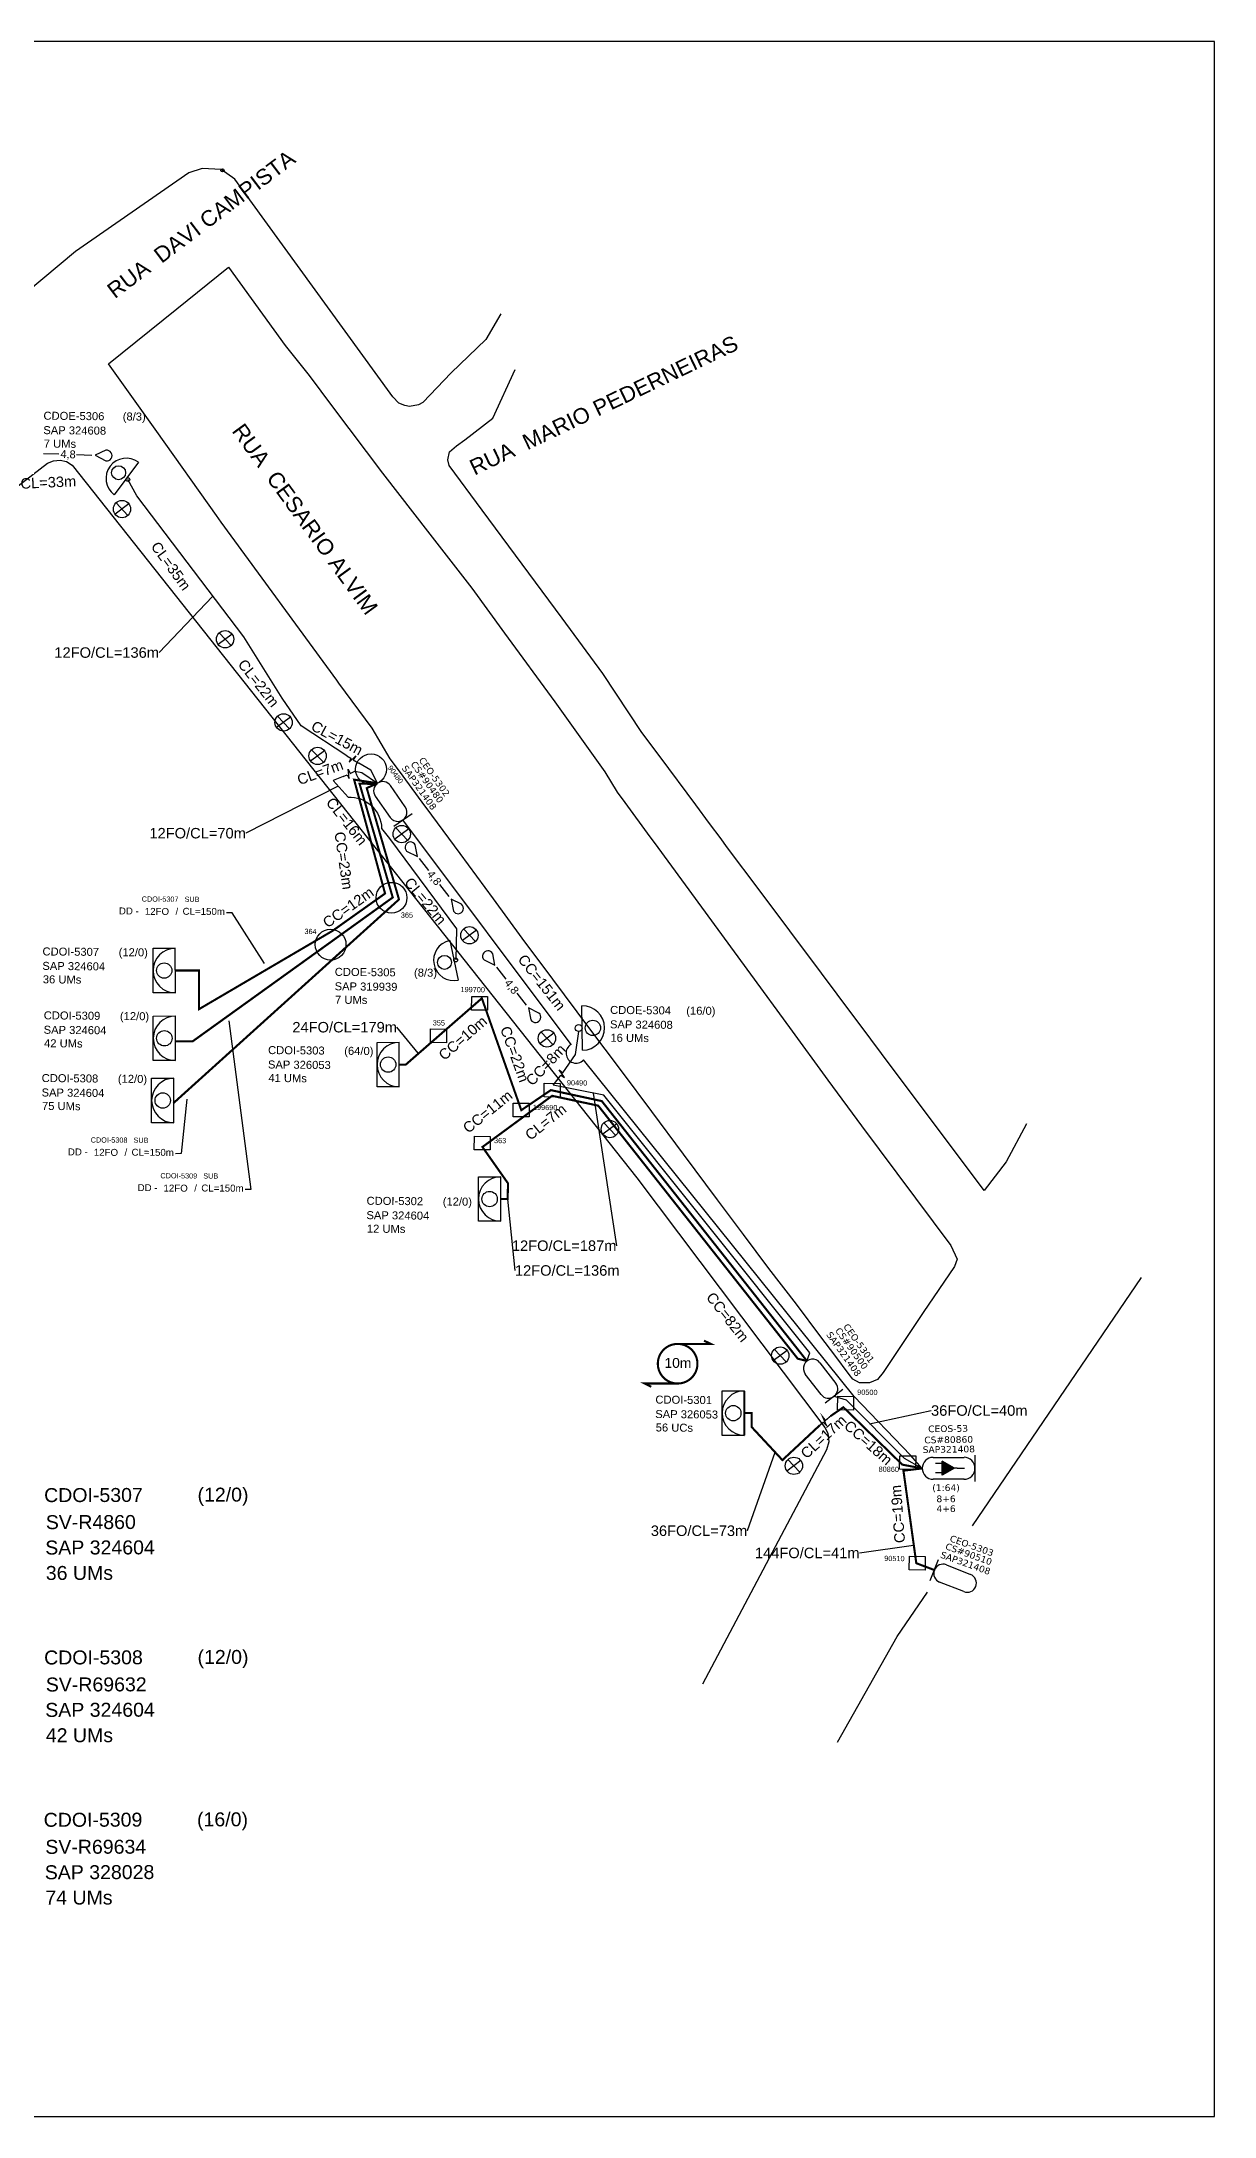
# Model space of a CAD drawing. Header units: millimetres. Extents: x 685560 to 956314, y 7459598 to 7518998.
# Drawn here: x 736093 to 769660, y 7459598 to 7518998 of the extents above; entities that cross this region are included whole.
import ezdxf
from ezdxf.enums import TextEntityAlignment as Align

# ---------------------------------------------------------------- set-up
doc = ezdxf.new("R2010")
doc.units = ezdxf.units.MM
doc.header["$LTSCALE"] = 3
doc.linetypes.add('DIVIDE', pattern=[1.25, 0.5, -0.25, 0, -0.25, 0, -0.25])
doc.layers.add("20.0-LEGENDA DOS CDO'S", color=1, linetype='Continuous', lineweight=0)
doc.layers.add('20.2-CDO_POSTE', color=1, linetype='Continuous', lineweight=5)
for name, color, linetype in [('20.4-CEOS', 1, 'Continuous'), ('CAP a Instalar', 1, 'Continuous'), ('CD a instalar', 1, 'Continuous'), ('CDO_POSTE', 1, 'Continuous'), ('CDOI', 1, 'Continuous'), ('CEO', 1, 'Continuous'), ('EXTRA', 50, 'Continuous'), ('label_cabos', 7, 'Continuous'), ('LAYOUT', 7, 'Continuous'), ('Legenda', 1, 'Continuous'), ('LEGENDAS_INFRAESTRUTURAS', 7, 'Continuous'), ('MUB_DIVISA', 7, 'Continuous'), ('MUB_QUADRAS', 253, 'Continuous'), ('NOS_DE_INFRAESTRUTURA', 7, 'Continuous'), ('SEGMENTO_texto', 253, 'Continuous'), ('SUBIDA_LATERAL', 5, 'Continuous')]:
    doc.layers.add(name, color=color, linetype=linetype)
doc.styles.add('ARIAL', font='')
doc.styles.add('siredit', font='')
doc.styles.get("Standard").update_dxf_attribs({"font": ''})
doc.styles.get('ARIAL').set_extended_font_data('Arial')
doc.styles.get('siredit').set_extended_font_data('Verdana')
doc.styles.get('Standard').set_extended_font_data('Arial')
doc.linetypes.add('FENCELINE1', pattern='A,0.25,-0.1,[133,ltypeshp.shx,S=0.1,R=0,X=-0.1,Y=0],-0.1,1', length=1.45)
doc.dimstyles.new('CC', dxfattribs={"dimtxt": 1, "dimasz": 2, "dimexe": 0.18, "dimexo": 0.0625, "dimgap": 0.09, "dimtad": 0, "dimdec": 0, "dimrnd": 1, "dimzin": 0, "dimdsep": 46, "dimtxsty": 'siredit', "dimblk": 'NONE', "dimcen": 0, "dimse1": 1, "dimse2": 1, "dimsd1": 1, "dimsd2": 1, "dimclrt": 7, "dimadec": 0, "dimazin": 0, "dimtfac": 1, "dimtdec": 0, "dimtofl": 0, "dimtmove": 0, "dimatfit": 3, "dimfxl": 1, "dimtolj": 1, "dimtzin": 0, "dimarcsym": 0})
doc.dimstyles.new('ISO-25', dxfattribs={"dimtxt": 2.5, "dimasz": 2.5, "dimexe": 1.25, "dimexo": 0.625, "dimtad": 1, "dimtxsty": 'Standard', "dimcen": 2.5, "dimadec": 0, "dimazin": 0, "dimtfac": 1, "dimtmove": 0, "dimatfit": 3, "dimfxl": 1, "dimarcsym": 0})

# ---------------------------------------------------------------- blocks, each defined once
blk = doc.blocks.new('DV')
at = {"linetype": 'Continuous'}
blk.add_circle((0, 0), 0.00000275, dxfattribs=at)
blk = doc.blocks.new('MHMZ')
at = {"color": 5}
blk.add_lwpolyline([(-0.000013, -0.0000119), (-0.000013, 0.0000115), (0.0000143, 0.0000115), (0.0000143, -0.0000119)], close=True, dxfattribs=at)
blk = doc.blocks.new('CDOE-TEXTO PADRÃO')
at = {"layer": "20.0-LEGENDA DOS CDO'S", "color": 0, "style": 'ARIAL'}
for tag, p in [('CDO_N', (0.49, 7.39)), ('CORDOALHA', (0.5, 4.33)), ('SAP', (0.51, 1.67)), ('SPLITER_1', (0.59, -0.91)), ('SPLITER_2', (0.6, -3.55)), ('(XX-XX_F)S', (0.54, -8.29)), ('(XX-XX_L)S', (0.55, -10.83)), ('UMS', (0.55, -13.15))]:
    blk.add_attdef(tag, p, '', height=1.7, rotation=0.118, dxfattribs=at)
blk.add_attdef('FIBRAS_UTILIZADAS', text='', height=1.7, rotation=0.118, dxfattribs=at).set_placement((19.77, 7.43), align=Align.CENTER)
blk = doc.blocks.new('CDOE_CT_POSTE')
at = {"layer": "20.0-LEGENDA DOS CDO'S", "color": 0, "style": 'ARIAL'}
for tag, p in [('CDO_N', (0.12, 5.25)), ('CORDOALHA', (0.12, 4.02)), ('SAP', (0.12, 2.96)), ('1:XX', (0.14, 1.23)), ('UMS', (0.14, 0.22))]:
    blk.add_attdef(tag, p, '', height=0.68, rotation=0.118, dxfattribs=at)
blk.add_attdef('FIBRAS_UTILIZADAS', text='', height=0.68, rotation=0.118, dxfattribs=at).set_placement((7.83, 5.26), align=Align.CENTER)
blk = doc.blocks.new('LEGENDA DOS CABOS')
at = {"layer": 'EXTRA', "style": 'siredit'}
for tag, p in [('ID', (4.6, 0.97)), ('XX', (9.03, 0.97))]:
    blk.add_attdef(tag, text='', height=0.48, rotation=359.69, dxfattribs=at).set_placement(p, align=Align.MIDDLE_CENTER)
at = {"layer": 'Legenda', "color": 7, "style": 'siredit'}
for tag, p in [('TIPO_CABO', (1.31, 0)), ('CABO', (4.69, -0.05)), ('/', (6.81, -0.05)), ('METROS', (10.03, -0.05))]:
    blk.add_attdef(tag, text='', height=0.8, rotation=359.69, dxfattribs=at).set_placement(p, align=Align.MIDDLE_CENTER)
blk = doc.blocks.new('_None')

msp = doc.modelspace()

# ---------------------------------------------------------------- hatches: boundary and pattern name
at = {"linetype": 'Continuous'}
msp.add_hatch(color=5, dxfattribs=at).paths.add_polyline_path([(761870, 7478360), (761870, 7477960), (762223, 7478154)])

# ---------------------------------------------------------------- linework, layer by layer
at = {"color": 7}
for p, q in [((738867, 7506953), (738171, 7506025)), ((747774, 7493261), (748014, 7492126))]:
    msp.add_line(p, q, dxfattribs=at)
msp.add_lwpolyline([(685560, 7459598), (769660, 7459598), (769660, 7518998), (685560, 7518998)], close=True)
for points in [[(745061, 7498109), (745262, 7498068), (745709, 7497765), (745709, 7497765, -0.875982), (745709, 7497765), (745709, 7497765), (745709, 7497765), (745709, 7497765), (745709, 7497765), (745709, 7497765)], [(744722, 7497956), (744443, 7497839), (744864, 7497370, -0.420716), (745825, 7496472), (746054, 7496184), (747965, 7493600), (747946, 7492705), (747946, 7492705), (747946, 7492705)]]:
    msp.add_lwpolyline(points, format="xyb", dxfattribs=at)
at = {"linetype": 'Continuous'}
for points in [[(741544, 7494059), (741390, 7494058)], [(740083, 7487162), (739929, 7487160)], [(742078, 7486138), (741924, 7486137)]]:
    msp.add_lwpolyline(points, dxfattribs=at)
at = {"color": 5, "linetype": 'Continuous'}
for points in [[(761870, 7477960), (761870, 7478360)], [(762223, 7478154), (761870, 7478360)], [(762223, 7478154), (761870, 7477960)]]:
    msp.add_lwpolyline(points, dxfattribs=at)
at = {"color": 7}
for centre, radius in [((738299, 7506655), 200), ((738562, 7506457), 53.7), ((747624, 7492637), 200), ((747946, 7492705), 53.7)]:
    msp.add_circle(centre, radius, dxfattribs=at)
at = {"linetype": 'Continuous'}
for centre in [(745523, 7498165), (746109, 7494487), (744365, 7493145)]:
    msp.add_circle(centre, 441, dxfattribs=at)
at = {"color": 7}
for centre, start, end in [((738519, 7506489), 53.09901, 233.09901), ((747894, 7492694), 101.94241, 281.94241)]:
    msp.add_arc(centre, 580, start, end, dxfattribs=at)
at = {"layer": '20.4-CEOS', "color": 5}
for p, q in [((761611, 7478468), (762492, 7478468)), ((762806, 7478533), (762806, 7477775)), ((761870, 7478291), (761680, 7478291)), ((761870, 7478029), (761680, 7478029)), ((762295, 7478154), (762223, 7478154)), ((762295, 7478154), (762507, 7478154)), ((762492, 7477840), (761611, 7477840))]:
    msp.add_line(p, q, dxfattribs=at)
for centre, major_axis, start_param, end_param in [((761611, 7478154), (-1, -314), 3.145711, 6.287303), ((762492, 7478154), (-4, -314), 0.012071, 3.153663)]:
    msp.add_ellipse(centre, major_axis=major_axis, ratio=1, start_param=start_param, end_param=end_param, dxfattribs=at)
at = {"layer": 'CAP a Instalar', "color": 7, "linetype": 'FENCELINE1', "ltscale": 0.05}
msp.add_lwpolyline([(744831, 7498547), (743527, 7499405), (742982, 7500205), (741884, 7501952), (738821, 7505996), (738562, 7506457), (738562, 7506457), (738562, 7506457)], dxfattribs=at)
at = {"layer": 'CAP a Instalar', "color": 7}
for points in [[(751099, 7489603), (751375, 7490004), (751467, 7490656), (751467, 7490656), (751467, 7490656)], [(757999, 7481225), (758077, 7481464), (752187, 7488837), (750734, 7489121), (750879, 7489303)], [(761297, 7478151), (760786, 7478430), (759132, 7480109), (758775, 7480214), (758775, 7480214), (758775, 7480214)]]:
    msp.add_lwpolyline(points, dxfattribs=at)
at = {"layer": 'CD a instalar', "color": 5}
for p, q in [((751250, 7490287), (746437, 7496718)), ((759347, 7480211), (751602, 7489846)), ((760962, 7478530), (759347, 7480211)), ((761297, 7478151), (760962, 7478530)), ((761297, 7478151), (761297, 7478151)), ((761297, 7478151), (761297, 7478151))]:
    msp.add_line(p, q, dxfattribs=at)
at = {"layer": 'CD a instalar', "color": 7}
msp.add_line((758403, 7480263), (757950, 7480853), dxfattribs=at)
msp.add_lwpolyline([(745709, 7497765), (745516, 7498142), (745173, 7498336), (745173, 7498336), (745173, 7498336), (745173, 7498336), (745173, 7498336), (745173, 7498336), (745173, 7498336)], dxfattribs=at)
at = {"layer": 'CD a instalar', "const_width": 60}
for points in [[(745709, 7497765), (745400, 7497626), (746323, 7494439), (739865, 7488605), (739865, 7488605), (739865, 7488605), (739865, 7488605)], [(745709, 7497765), (745038, 7497867), (745924, 7494608), (744419, 7493538), (740597, 7491296), (740597, 7492403), (739922, 7492403), (739922, 7492403), (739922, 7492403)], [(745709, 7497765), (745194, 7497751), (746144, 7494495), (740420, 7490378), (739922, 7490373), (739922, 7490373), (739922, 7490373)]]:
    msp.add_lwpolyline(points, dxfattribs=at)
at = {"layer": 'CD a instalar', "color": 7, "const_width": 60}
msp.add_lwpolyline([(761297, 7478151), (760759, 7478086), (761127, 7475437), (761127, 7475437), (761644, 7475242), (761644, 7475242), (761644, 7475242)], dxfattribs=at)
at = {"layer": 'CD a instalar', "color": 5}
msp.add_arc((751391, 7490038), 286, 119.59271, 317.79709, dxfattribs=at)
at = {"layer": 'CD a instalar', "color": 7}
msp.add_arc((758160, 7481015), 265, 37.54283, 217.54283, dxfattribs=at)
at = {"layer": 'CDO_POSTE', "color": 7}
msp.add_lwpolyline([(751577, 7490120), (751560, 7491395)], dxfattribs=at)
for centre, radius in [((751871, 7490761), 220), ((751467, 7490756), 99.8)]:
    msp.add_circle(centre, radius, dxfattribs=at)
msp.add_arc((751568, 7490758), 638, 270.73661, 90.73661, dxfattribs=at)
at = {"layer": 'CDOI'}
for p, q in [((739285, 7493040), (739922, 7493041)), ((739285, 7491765), (739285, 7493040)), ((739923, 7491766), (739285, 7491765)), ((739289, 7491101), (739927, 7491102)), ((739290, 7489826), (739289, 7491101)), ((739927, 7489827), (739290, 7489826)), ((739243, 7489320), (739881, 7489321)), ((739244, 7488045), (739243, 7489320)), ((739881, 7488046), (739244, 7488045))]:
    msp.add_line(p, q, dxfattribs=at)
at = {"layer": 'CDOI', "color": 8}
for p, q in [((745694, 7490348), (746331, 7490349)), ((745694, 7489073), (745694, 7490348)), ((746332, 7489074), (745694, 7489073)), ((748599, 7485224), (748598, 7486499)), ((748598, 7486499), (749236, 7486499)), ((749236, 7485224), (748599, 7485224)), ((755572, 7479096), (755571, 7480371)), ((756209, 7479096), (755572, 7479096))]:
    msp.add_line(p, q, dxfattribs=at)
at = {"layer": 'CDOI', "color": 7}
msp.add_line((755571, 7480371), (756209, 7480371), dxfattribs=at)
at = {"layer": 'CDOI'}
for points in [[(739923, 7491766), (739922, 7493041)], [(739927, 7489827), (739927, 7491102)], [(739881, 7488046), (739881, 7489321)]]:
    msp.add_lwpolyline(points, dxfattribs=at)
at = {"layer": 'CDOI', "color": 8, "const_width": 60}
for points in [[(757999, 7481225), (757999, 7481225), (757999, 7481225), (752126, 7488666), (750668, 7488980), (749823, 7488406), (748694, 7491609), (746519, 7489712), (746519, 7489712), (746332, 7489711), (746332, 7489711), (746332, 7489711)], [(757999, 7481225), (757733, 7481292), (752024, 7488535), (750704, 7488817), (748711, 7487352), (749443, 7486311), (749432, 7485862), (749236, 7485862), (749236, 7485862), (749236, 7485862)], [(754297, 7481715), (755242, 7481715), (755053, 7481809)], [(754297, 7480581), (753352, 7480581), (753541, 7480486)], [(756209, 7479096), (756209, 7480371)], [(758365, 7479386), (757296, 7478389), (756417, 7479334), (756417, 7479734), (756209, 7479734), (756209, 7479734), (756209, 7479734)], [(761297, 7478151), (760727, 7478258), (759040, 7479902), (758671, 7479647), (758671, 7479647), (758671, 7479647)]]:
    msp.add_lwpolyline(points, dxfattribs=at)
at = {"layer": 'CDOI', "color": 8}
for points in [[(746332, 7489074), (746331, 7490349)], [(749236, 7485224), (749236, 7486499)]]:
    msp.add_lwpolyline(points, dxfattribs=at)
at = {"layer": 'CDOI', "color": 8, "const_width": 60}
msp.add_lwpolyline([(754297, 7481715, 1.000012), (754297, 7480581, 0.999978)], format="xyb", close=True, dxfattribs=at)
at = {"layer": 'CDOI'}
for centre in [(739604, 7492403), (739608, 7490464), (739562, 7488683)]:
    msp.add_circle(centre, 220, dxfattribs=at)
at = {"layer": 'CDOI', "color": 8}
for centre in [(746013, 7489711), (748917, 7485862), (755890, 7479733)]:
    msp.add_circle(centre, 220, dxfattribs=at)
at = {"layer": 'CDOI'}
for centre in [(739922, 7492403), (739927, 7490464), (739881, 7488683)]:
    msp.add_arc(centre, 637, 90.02759, 270.02759, dxfattribs=at)
at = {"layer": 'CDOI', "color": 8}
for centre in [(746332, 7489711), (749236, 7485862), (756209, 7479734)]:
    msp.add_arc(centre, 637, 90.02759, 270.02759, dxfattribs=at)
at = {"layer": 'CEO', "color": 5}
for p, q in [((746503, 7497087), (746079, 7497698)), ((745643, 7497396), (746067, 7496784))]:
    msp.add_line(p, q, dxfattribs=at)
at = {"layer": 'CEO', "color": 7}
for p, q in [((758371, 7481177), (758824, 7480586)), ((762484, 7474623), (761793, 7474898)), ((761989, 7475391), (762680, 7475116))]:
    msp.add_line(p, q, dxfattribs=at)
at = {"layer": 'CEO', "color": 5}
msp.add_lwpolyline([(746174, 7496535), (746699, 7496900)], dxfattribs=at)
at = {"layer": 'CEO', "color": 7}
for points in [[(759029, 7480409), (758522, 7480019)], [(761526, 7474945), (761762, 7475540)]]:
    msp.add_lwpolyline(points, dxfattribs=at)
at = {"layer": 'CEO', "color": 5}
for centre, start, end in [((745861, 7497547), 34.78287, 214.78287), ((746285, 7496936), 214.78287, 34.78287)]:
    msp.add_arc(centre, 265, start, end, dxfattribs=at)
at = {"layer": 'CEO', "color": 7}
for centre, start, end in [((758614, 7480425), 217.54283, 37.54283), ((761891, 7475144), 68.3324, 248.3324), ((762582, 7474869), 248.3324, 68.3324)]:
    msp.add_arc(centre, 265, start, end, dxfattribs=at)
at = {"layer": 'LAYOUT'}
for points in [[(736148, 7507208), (736585, 7507193)], [(737095, 7507177), (737532, 7507161)], [(746898, 7495613), (747167, 7495268)], [(747482, 7494867), (747751, 7494522)], [(749114, 7492499), (749383, 7492154)], [(749698, 7491753), (749967, 7491408)]]:
    msp.add_lwpolyline(points, dxfattribs=at)
for points in [[(737630, 7507160), (737935, 7506992, 1.175638), (737935, 7507296), (737630, 7507160)], [(746854, 7495669), (746790, 7495997, 1.175638), (746541, 7495821), (746854, 7495669)], [(747813, 7494446), (747879, 7494105, 1.175638), (748113, 7494300), (747813, 7494446)], [(749070, 7492556), (749006, 7492884, 1.175638), (748758, 7492707), (749070, 7492556)], [(750029, 7491332), (750096, 7490991, 1.175638), (750329, 7491186), (750029, 7491332)]]:
    msp.add_lwpolyline(points, format="xyb", dxfattribs=at)
at = {"layer": 'MUB_QUADRAS', "linetype": 'Continuous'}
for points in [[(749234, 7511199), (748809, 7510464), (747816, 7509510), (747001, 7508668), (746883, 7508593), (746626, 7508550), (746486, 7508582), (746315, 7508647), (746143, 7508829), (741627, 7515054), (741236, 7515335), (740691, 7515362), (740304, 7515238), (737064, 7512986), (733314, 7509860)], [(744545, 7500713), (741234, 7505243), (741103, 7505426), (739394, 7507836), (738010, 7509774), (739965, 7511349), (741447, 7512543), (743066, 7510298), (743755, 7509439), (744423, 7508541), (745847, 7506639), (747210, 7504896), (748406, 7503353), (749344, 7502063), (750787, 7500099), (752209, 7498093), (752569, 7497506), (752782, 7497215), (753500, 7496232), (753623, 7496066), (754510, 7494854), (756379, 7492298), (757495, 7490774), (758598, 7489266), (759557, 7487955), (762113, 7484533), (762293, 7484138), (762218, 7483932), (761324, 7482614), (760181, 7480892), (760013, 7480700), (759785, 7480599), (759502, 7480605), (759314, 7480701), (759208, 7480841), (758795, 7481393), (758398, 7481915), (757696, 7482852), (756907, 7483872), (756178, 7484849), (755438, 7485840), (754463, 7487147), (753556, 7488365), (752686, 7489530), (751757, 7490775), (750729, 7492155), (749851, 7493333), (749023, 7494459), (748072, 7495752), (747262, 7496853), (746987, 7497227), (746339, 7498109), (746069, 7498467), (745552, 7499337), (744603, 7500629), (744545, 7500713)], [(759551, 7490808), (759310, 7491130), (758413, 7492328), (757507, 7493539), (756656, 7494676), (755698, 7495956), (755542, 7496169), (755210, 7496616), (754816, 7497150), (753799, 7498525), (753277, 7499214), (752158, 7500906), (750990, 7502487), (749847, 7504035), (748704, 7505583), (747760, 7506858), (747718, 7507024), (747768, 7507249), (747966, 7507425), (748209, 7507600), (749004, 7508218), (749647, 7509609)], [(731427, 7503198), (736266, 7506927), (736440, 7506999), (736627, 7507014), (736809, 7506971), (736969, 7506872), (753126, 7486470), (758505, 7479323), (758593, 7479158), (758623, 7478909), (758556, 7478681), (755005, 7471973)], [(764276, 7488014), (763702, 7486931), (763070, 7486102), (761477, 7488234), (760409, 7489660), (759551, 7490808)], [(762738, 7476508), (767571, 7483613)], [(758869, 7470316), (760582, 7473335), (761446, 7474608)]]:
    msp.add_lwpolyline(points, dxfattribs=at)
at = {"layer": 'NOS_DE_INFRAESTRUTURA', "color": 1}
for points in [[(738226, 7505794), (738567, 7505433)], [(738595, 7505762), (738197, 7505465)], [(741546, 7502036), (741149, 7501739)], [(741177, 7502068), (741518, 7501707)], [(743219, 7499654), (742822, 7499357)], [(742850, 7499686), (743191, 7499325)], [(744192, 7498694), (743795, 7498397)], [(743823, 7498726), (744164, 7498365)], [(746600, 7496459), (746202, 7496162)], [(746231, 7496491), (746572, 7496130)], [(748539, 7493561), (748141, 7493264)], [(748170, 7493593), (748510, 7493231)], [(750757, 7490611), (750359, 7490314)], [(750388, 7490643), (750728, 7490282)], [(752556, 7488013), (752159, 7487716)], [(752187, 7488045), (752528, 7487684)], [(757433, 7481529), (757035, 7481232)], [(757064, 7481561), (757404, 7481200)], [(757821, 7478374), (757424, 7478076)], [(757452, 7478406), (757793, 7478044)]]:
    msp.add_lwpolyline(points, dxfattribs=at)
for centre in [(738396, 7505614), (741347, 7501887), (743021, 7499506), (743994, 7498546), (746401, 7496310), (748340, 7493412), (750558, 7490462), (752357, 7487864), (757234, 7481380), (757623, 7478225)]:
    msp.add_circle(centre, 248, dxfattribs=at)
at = {"layer": 'SUBIDA_LATERAL', "linetype": 'DIVIDE', "ltscale": 50000}
for points in [[(744722, 7497956), (744842, 7498008), (744901, 7497904), (744873, 7498164), (744922, 7498039), (745061, 7498109)], [(744831, 7498547), (744943, 7498480), (744893, 7498371), (745088, 7498545), (745015, 7498433), (745173, 7498336)], [(750879, 7489303), (750958, 7489407), (751060, 7489346), (750908, 7489558), (751012, 7489474), (751099, 7489603)]]:
    msp.add_lwpolyline(points, dxfattribs=at)
at = {"layer": 'SUBIDA_LATERAL', "linetype": 'DIVIDE', "ltscale": 50000, "const_width": 37.5}
msp.add_lwpolyline([(758365, 7479386), (758463, 7479472), (758551, 7479391), (758446, 7479630), (758530, 7479526), (758671, 7479647)], dxfattribs=at)

# ---------------------------------------------------------------- block references
at = {"layer": "20.0-LEGENDA DOS CDO'S", "color": 7}
ref = msp.add_blockref('CDOE_CT_POSTE', (736088, 7506404), dxfattribs=dict(at, xscale=336.9599999974602, yscale=336.9600000120699, zscale=336.96, rotation=359.3512023950458))
ref.add_attrib('CDO_N', 'CDOE-5306', (736148, 7508172), dxfattribs={"color": 0, "height": 229.1, "rotation": 359.46919, "style": 'ARIAL', "width": 1})
ref.add_attrib('SAP', 'SAP 324608', (736144, 7507759), dxfattribs={"color": 0, "height": 229.1, "rotation": 359.46919, "style": 'ARIAL', "width": 1})
ref.add_attrib('UMS', '7 UMs', (736157, 7507374), dxfattribs={"color": 0, "height": 229.1, "rotation": 359.46919, "style": 'ARIAL', "width": 1})
ref.add_attrib('FIBRAS_UTILIZADAS', '(8/3)', dxfattribs={"color": 0, "height": 229.1, "rotation": 359.46919, "style": 'ARIAL', "width": 1}).set_placement((738745, 7508148), align=Align.CENTER)
at = {"layer": "20.0-LEGENDA DOS CDO'S", "color": 1}
ref = msp.add_blockref('CDOE_CT_POSTE', (736060, 7491068), dxfattribs=dict(at, xscale=336.9599999974602, yscale=336.9600000120699, zscale=336.96, rotation=359.3512023950458))
ref.add_attrib('CDO_N', 'CDOI-5307', (736120, 7492836), dxfattribs={"color": 0, "height": 229.1, "rotation": 359.46919, "style": 'ARIAL', "width": 1})
ref.add_attrib('SAP', 'SAP 324604', (736116, 7492423), dxfattribs={"color": 0, "height": 229.1, "rotation": 359.46919, "style": 'ARIAL', "width": 1})
ref.add_attrib('UMS', '36 UMs', (736129, 7492038), dxfattribs={"color": 0, "height": 229.1, "rotation": 359.46919, "style": 'ARIAL', "width": 1})
ref.add_attrib('FIBRAS_UTILIZADAS', '(12/0)', dxfattribs={"color": 0, "height": 229.1, "rotation": 359.46919, "style": 'ARIAL', "width": 1}).set_placement((738718, 7492812), align=Align.CENTER)
at = {"layer": "20.0-LEGENDA DOS CDO'S", "color": 7}
ref = msp.add_blockref('CDOE_CT_POSTE', (744423, 7490484), dxfattribs=dict(at, xscale=336.9599999974602, yscale=336.9600000120699, zscale=336.96, rotation=359.3512023950458))
ref.add_attrib('CDO_N', 'CDOE-5305', (744484, 7492252), dxfattribs={"color": 0, "height": 229.1, "rotation": 359.46919, "style": 'ARIAL', "width": 1})
ref.add_attrib('SAP', 'SAP 319939', (744480, 7491839), dxfattribs={"color": 0, "height": 229.1, "rotation": 359.46919, "style": 'ARIAL', "width": 1})
ref.add_attrib('UMS', '7 UMs', (744492, 7491454), dxfattribs={"color": 0, "height": 229.1, "rotation": 359.46919, "style": 'ARIAL', "width": 1})
ref.add_attrib('FIBRAS_UTILIZADAS', '(8/3)', dxfattribs={"color": 0, "height": 229.1, "rotation": 359.46919, "style": 'ARIAL', "width": 1}).set_placement((747081, 7492228), align=Align.CENTER)
at = {"layer": "20.0-LEGENDA DOS CDO'S", "color": 1}
ref = msp.add_blockref('CDOE_CT_POSTE', (736096, 7489239), dxfattribs=dict(at, xscale=336.9599999974602, yscale=336.9600000120699, zscale=336.96, rotation=359.3512023950458))
ref.add_attrib('CDO_N', 'CDOI-5309', (736156, 7491007), dxfattribs={"color": 0, "height": 229.1, "rotation": 359.46919, "style": 'ARIAL', "width": 1})
ref.add_attrib('SAP', 'SAP 324604', (736153, 7490594), dxfattribs={"color": 0, "height": 229.1, "rotation": 359.46919, "style": 'ARIAL', "width": 1})
ref.add_attrib('UMS', '42 UMs', (736165, 7490209), dxfattribs={"color": 0, "height": 229.1, "rotation": 359.46919, "style": 'ARIAL', "width": 1})
ref.add_attrib('FIBRAS_UTILIZADAS', '(12/0)', dxfattribs={"color": 0, "height": 229.1, "rotation": 359.46919, "style": 'ARIAL', "width": 1}).set_placement((738754, 7490983), align=Align.CENTER)
at = {"layer": "20.0-LEGENDA DOS CDO'S", "color": 7}
ref = msp.add_blockref('CDOE_CT_POSTE', (752303, 7489395), dxfattribs=dict(at, xscale=336.9599999974602, yscale=336.9600000120699, zscale=336.96, rotation=359.3512023950458))
ref.add_attrib('CDO_N', 'CDOE-5304', (752364, 7491162), dxfattribs={"color": 0, "height": 229.1, "rotation": 359.46919, "style": 'ARIAL', "width": 1})
ref.add_attrib('SAP', 'SAP 324608', (752360, 7490750), dxfattribs={"color": 0, "height": 229.1, "rotation": 359.46919, "style": 'ARIAL', "width": 1})
ref.add_attrib('UMS', '16 UMs', (752372, 7490365), dxfattribs={"color": 0, "height": 229.1, "rotation": 359.46919, "style": 'ARIAL', "width": 1})
ref.add_attrib('FIBRAS_UTILIZADAS', '(16/0)', dxfattribs={"color": 0, "height": 229.1, "rotation": 359.46919, "style": 'ARIAL', "width": 1}).set_placement((754961, 7491138), align=Align.CENTER)
at = {"layer": "20.0-LEGENDA DOS CDO'S", "color": 8}
ref = msp.add_blockref('CDOE_CT_POSTE', (742515, 7488244), dxfattribs=dict(at, xscale=336.9599999974602, yscale=336.9600000120699, zscale=336.96, rotation=359.3512023950458))
ref.add_attrib('CDO_N', 'CDOI-5303', (742576, 7490012), dxfattribs={"color": 0, "height": 229.1, "rotation": 359.46919, "style": 'ARIAL', "width": 1})
ref.add_attrib('SAP', 'SAP 326053', (742572, 7489600), dxfattribs={"color": 0, "height": 229.1, "rotation": 359.46919, "style": 'ARIAL', "width": 1})
ref.add_attrib('UMS', '41 UMs', (742584, 7489214), dxfattribs={"color": 0, "height": 229.1, "rotation": 359.46919, "style": 'ARIAL', "width": 1})
ref.add_attrib('FIBRAS_UTILIZADAS', '(64/0)', dxfattribs={"color": 0, "height": 229.1, "rotation": 359.46919, "style": 'ARIAL', "width": 1}).set_placement((745173, 7489988), align=Align.CENTER)
at = {"layer": "20.0-LEGENDA DOS CDO'S", "color": 1}
ref = msp.add_blockref('CDOE_CT_POSTE', (736037, 7487444), dxfattribs=dict(at, xscale=336.9599999974602, yscale=336.9600000120699, zscale=336.96, rotation=359.3512023950458))
ref.add_attrib('CDO_N', 'CDOI-5308', (736097, 7489212), dxfattribs={"color": 0, "height": 229.1, "rotation": 359.46919, "style": 'ARIAL', "width": 1})
ref.add_attrib('SAP', 'SAP 324604', (736094, 7488799), dxfattribs={"color": 0, "height": 229.1, "rotation": 359.46919, "style": 'ARIAL', "width": 1})
ref.add_attrib('UMS', '75 UMs', (736106, 7488414), dxfattribs={"color": 0, "height": 229.1, "rotation": 359.46919, "style": 'ARIAL', "width": 1})
ref.add_attrib('FIBRAS_UTILIZADAS', '(12/0)', dxfattribs={"color": 0, "height": 229.1, "rotation": 359.46919, "style": 'ARIAL', "width": 1}).set_placement((738695, 7489188), align=Align.CENTER)
at = {"layer": "20.0-LEGENDA DOS CDO'S", "color": 8}
ref = msp.add_blockref('CDOE_CT_POSTE', (745334, 7483932), dxfattribs=dict(at, xscale=336.9599999974602, yscale=336.9600000120699, zscale=336.96, rotation=359.3512023950458))
ref.add_attrib('CDO_N', 'CDOI-5302', (745394, 7485699), dxfattribs={"color": 0, "height": 229.1, "rotation": 359.46919, "style": 'ARIAL', "width": 1})
ref.add_attrib('SAP', 'SAP 324604', (745390, 7485287), dxfattribs={"color": 0, "height": 229.1, "rotation": 359.46919, "style": 'ARIAL', "width": 1})
ref.add_attrib('UMS', '12 UMs', (745403, 7484901), dxfattribs={"color": 0, "height": 229.1, "rotation": 359.46919, "style": 'ARIAL', "width": 1})
ref.add_attrib('FIBRAS_UTILIZADAS', '(12/0)', dxfattribs={"color": 0, "height": 229.1, "rotation": 359.46919, "style": 'ARIAL', "width": 1}).set_placement((747992, 7485675), align=Align.CENTER)
at = {"layer": '20.2-CDO_POSTE', "color": 1}
ref = msp.add_blockref('CDOE-TEXTO PADRÃO', (736709, 7473861), dxfattribs=dict(at, xscale=235.1462406851351, yscale=235.1462407410145, zscale=235.1462399999999))
ref.add_attrib('CDO_N', 'CDOI-5307', (736168, 7477186), dxfattribs={"layer": "20.0-LEGENDA DOS CDO'S", "color": 0, "height": 399.7, "rotation": 0.11799, "style": 'ARIAL'})
ref.add_attrib('CORDOALHA', 'SV-R4860', (736216, 7476412), dxfattribs={"layer": "20.0-LEGENDA DOS CDO'S", "color": 0, "height": 399.7, "rotation": 0.11799, "style": 'ARIAL'})
ref.add_attrib('SAP', 'SAP 324604', (736200, 7475685), dxfattribs={"layer": "20.0-LEGENDA DOS CDO'S", "color": 0, "height": 399.7, "rotation": 0.11799, "style": 'ARIAL'})
ref.add_attrib('FIBRAS_UTILIZADAS', '(12/0)', dxfattribs={"layer": "20.0-LEGENDA DOS CDO'S", "color": 0, "height": 399.7, "rotation": 0.11799, "style": 'ARIAL'}).set_placement((741287, 7477200), align=Align.CENTER)
ref.add_attrib('UMS', '36 UMs', (736216, 7474958), dxfattribs={"layer": "20.0-LEGENDA DOS CDO'S", "color": 0, "height": 399.7, "rotation": 0.11799, "style": 'ARIAL'})
ref = msp.add_blockref('CDOE-TEXTO PADRÃO', (736709, 7469213), dxfattribs=dict(at, xscale=235.1462406851351, yscale=235.1462407410145, zscale=235.1462399999999))
ref.add_attrib('CDO_N', 'CDOI-5308', (736168, 7472538), dxfattribs={"layer": "20.0-LEGENDA DOS CDO'S", "color": 0, "height": 399.7, "rotation": 0.11799, "style": 'ARIAL'})
ref.add_attrib('CORDOALHA', 'SV-R69632', (736216, 7471764), dxfattribs={"layer": "20.0-LEGENDA DOS CDO'S", "color": 0, "height": 399.7, "rotation": 0.11799, "style": 'ARIAL'})
ref.add_attrib('SAP', 'SAP 324604', (736200, 7471038), dxfattribs={"layer": "20.0-LEGENDA DOS CDO'S", "color": 0, "height": 399.7, "rotation": 0.11799, "style": 'ARIAL'})
ref.add_attrib('FIBRAS_UTILIZADAS', '(12/0)', dxfattribs={"layer": "20.0-LEGENDA DOS CDO'S", "color": 0, "height": 399.7, "rotation": 0.11799, "style": 'ARIAL'}).set_placement((741287, 7472553), align=Align.CENTER)
ref.add_attrib('UMS', '42 UMs', (736216, 7470311), dxfattribs={"layer": "20.0-LEGENDA DOS CDO'S", "color": 0, "height": 399.7, "rotation": 0.11799, "style": 'ARIAL'})
ref = msp.add_blockref('CDOE-TEXTO PADRÃO', (736695, 7464566), dxfattribs=dict(at, xscale=235.1462406851351, yscale=235.1462407410145, zscale=235.1462399999999))
ref.add_attrib('CDO_N', 'CDOI-5309', (736155, 7467891), dxfattribs={"layer": "20.0-LEGENDA DOS CDO'S", "color": 0, "height": 399.7, "rotation": 0.11799, "style": 'ARIAL'})
ref.add_attrib('CORDOALHA', 'SV-R69634', (736202, 7467117), dxfattribs={"layer": "20.0-LEGENDA DOS CDO'S", "color": 0, "height": 399.7, "rotation": 0.11799, "style": 'ARIAL'})
ref.add_attrib('SAP', 'SAP 328028', (736186, 7466390), dxfattribs={"layer": "20.0-LEGENDA DOS CDO'S", "color": 0, "height": 399.7, "rotation": 0.11799, "style": 'ARIAL'})
ref.add_attrib('FIBRAS_UTILIZADAS', '(16/0)', dxfattribs={"layer": "20.0-LEGENDA DOS CDO'S", "color": 0, "height": 399.7, "rotation": 0.11799, "style": 'ARIAL'}).set_placement((741273, 7467905), align=Align.CENTER)
ref.add_attrib('UMS', '74 UMs', (736202, 7465664), dxfattribs={"layer": "20.0-LEGENDA DOS CDO'S", "color": 0, "height": 399.7, "rotation": 0.11799, "style": 'ARIAL'})
at = {"layer": 'CDOI', "color": 8}
ref = msp.add_blockref('CDOE_CT_POSTE', (753600, 7478239), dxfattribs=dict(at, xscale=336.9599999974602, yscale=336.9600000120699, zscale=336.96, rotation=359.3512023950458))
ref.add_attrib('CDO_N', 'CDOI-5301', (753660, 7480007), dxfattribs={"layer": "20.0-LEGENDA DOS CDO'S", "color": 0, "height": 229.1, "rotation": 359.46919, "style": 'ARIAL', "width": 1})
ref.add_attrib('SAP', 'SAP 326053', (753656, 7479594), dxfattribs={"layer": "20.0-LEGENDA DOS CDO'S", "color": 0, "height": 229.1, "rotation": 359.46919, "style": 'ARIAL', "width": 1})
ref.add_attrib('UMS', '56 UCs', (753669, 7479209), dxfattribs={"layer": "20.0-LEGENDA DOS CDO'S", "color": 0, "height": 229.1, "rotation": 359.46919, "style": 'ARIAL', "width": 1})
at = {"layer": 'label_cabos', "color": 0}
ref = msp.add_blockref('LEGENDA DOS CABOS', (738275, 7494109), dxfattribs=dict(at, xscale=248.4261858910322, yscale=248.426185965538, zscale=248.4261858910333))
ref.add_attrib('ID', 'CDOI-5307   SUB', dxfattribs={"layer": 'EXTRA', "height": 149.06, "rotation": 359.69001, "style": 'ARIAL'}).set_placement((739787, 7494372), align=Align.CENTER)
ref.add_attrib('CABO', '12FO', dxfattribs={"layer": 'Legenda', "color": 7, "height": 198.7, "rotation": 359.69001, "style": 'ARIAL'}).set_placement((739396, 7494096), align=Align.MIDDLE_CENTER)
ref.add_attrib('METROS', 'CL=150m', dxfattribs={"layer": 'Legenda', "color": 7, "height": 198.7, "rotation": 359.69001, "style": 'ARIAL'}).set_placement((740736, 7494096), align=Align.MIDDLE_CENTER)
ref.add_attrib('/', '/', dxfattribs={"layer": 'Legenda', "color": 7, "height": 199, "rotation": 359.69001, "style": 'ARIAL'}).set_placement((739966, 7494096), align=Align.MIDDLE_CENTER)
ref.add_attrib('TIPO_CABO', 'DD -', dxfattribs={"layer": 'Legenda', "color": 7, "height": 198.7, "rotation": 359.69001, "style": 'ARIAL'}).set_placement((738593, 7494108), align=Align.MIDDLE_CENTER)
ref = msp.add_blockref('LEGENDA DOS CABOS', (736814, 7487212), dxfattribs=dict(at, xscale=248.4261858910322, yscale=248.426185965538, zscale=248.4261858910333))
ref.add_attrib('ID', 'CDOI-5308   SUB', dxfattribs={"layer": 'EXTRA', "height": 149.06, "rotation": 359.69001, "style": 'ARIAL'}).set_placement((738327, 7487475), align=Align.CENTER)
ref.add_attrib('CABO', '12FO', dxfattribs={"layer": 'Legenda', "color": 7, "height": 198.7, "rotation": 359.69001, "style": 'ARIAL'}).set_placement((737936, 7487199), align=Align.MIDDLE_CENTER)
ref.add_attrib('METROS', 'CL=150m', dxfattribs={"layer": 'Legenda', "color": 7, "height": 198.7, "rotation": 359.69001, "style": 'ARIAL'}).set_placement((739275, 7487199), align=Align.MIDDLE_CENTER)
ref.add_attrib('/', '/', dxfattribs={"layer": 'Legenda', "color": 7, "height": 199, "rotation": 359.69001, "style": 'ARIAL'}).set_placement((738506, 7487199), align=Align.MIDDLE_CENTER)
ref.add_attrib('TIPO_CABO', 'DD -', dxfattribs={"layer": 'Legenda', "color": 7, "height": 198.7, "rotation": 359.69001, "style": 'ARIAL'}).set_placement((737133, 7487211), align=Align.MIDDLE_CENTER)
ref = msp.add_blockref('LEGENDA DOS CABOS', (738810, 7486188), dxfattribs=dict(at, xscale=248.4261858910322, yscale=248.426185965538, zscale=248.4261858910333))
ref.add_attrib('ID', 'CDOI-5309   SUB', dxfattribs={"layer": 'EXTRA', "height": 149.06, "rotation": 359.69001, "style": 'ARIAL'}).set_placement((740322, 7486451), align=Align.CENTER)
ref.add_attrib('CABO', '12FO', dxfattribs={"layer": 'Legenda', "color": 7, "height": 198.7, "rotation": 359.69001, "style": 'ARIAL'}).set_placement((739931, 7486175), align=Align.MIDDLE_CENTER)
ref.add_attrib('METROS', 'CL=150m', dxfattribs={"layer": 'Legenda', "color": 7, "height": 198.7, "rotation": 359.69001, "style": 'ARIAL'}).set_placement((741271, 7486175), align=Align.MIDDLE_CENTER)
ref.add_attrib('/', '/', dxfattribs={"layer": 'Legenda', "color": 7, "height": 199, "rotation": 359.69001, "style": 'ARIAL'}).set_placement((740501, 7486175), align=Align.MIDDLE_CENTER)
ref.add_attrib('TIPO_CABO', 'DD -', dxfattribs={"layer": 'Legenda', "color": 7, "height": 198.7, "rotation": 359.69001, "style": 'ARIAL'}).set_placement((739128, 7486187), align=Align.MIDDLE_CENTER)
at = {"layer": 'MUB_DIVISA', "xscale": 16697923.61899102, "yscale": 16697923.61899102, "zscale": 16697923.61899102, "rotation": 359.297320164475}
msp.add_blockref('DV', (741271, 7515310), dxfattribs=at)
msp.add_blockref('DV', (741271, 7515310), dxfattribs=at)
at = {"layer": 'NOS_DE_INFRAESTRUTURA', "color": 5}
for p, xscale, yscale, zscale, rotation in [((748618, 7491467), 16697923.61899103, 16697923.61899104, 16697923.61899104, 359.297084943642), ((747443, 7490539), 16697923.61899103, 16697923.61899104, 16697923.61899104, 359.2971128337197), ((750696, 7488982), 16697923.61899103, 16697923.61899103, 16697923.61899103, 359.2970271673394), ((749808, 7488416), 16697923.61899103, 16697923.61899103, 16697923.61899103, 359.2970485227119), ((748695, 7487468), 16697923.61899104, 16697923.61899104, 16697923.61899104, 359.2970747815193), ((759092, 7480021), 16697923.61899103, 16697923.61899103, 16697923.61899103, 359.296795916005), ((760868, 7478321), 16697923.61899104, 16697923.61899104, 16697923.61899104, 359.2967474081751), ((761143, 7475443), 16697923.61899104, 16697923.61899104, 16697923.61899104, 359.2967345234583)]:
    msp.add_blockref('MHMZ', p, dxfattribs=dict(at, xscale=xscale, yscale=yscale, zscale=zscale, rotation=rotation))

# ---------------------------------------------------------------- texts
at = {"linetype": 'Continuous'}
for s, rotation, p in [('90480', 306.3045, (745991, 7498206)), ('365', 359.29715, (746374, 7493917)), ('364', 359.29718, (743617, 7493449))]:
    msp.add_text(s, height=150, rotation=rotation, dxfattribs=at).set_placement(p)
at = {"layer": '20.4-CEOS', "color": 5, "style": 'siredit'}
msp.add_text('CEOS-53', height=190.1, rotation=0.79781, dxfattribs=at).set_placement((761467, 7479187))
for tag, text, rotation, p in [('SAP321408', 'SAP 321406', 305.53676, (746981, 7497695)), ('CS#90480', 'CS-XXXX', 305.53676, (747205, 7497855)), ('CEO-5302', 'CEOSXXX', 305.53676, (747413, 7498004)), ('CS#80860', 'CS-XXXX', 0.79781, (762052, 7479069)), ('SAP321408', 'SAP 321406', 0.79781, (762056, 7478793))]:
    msp.add_attdef(tag, text=text, height=190.1, rotation=rotation, dxfattribs=at).set_placement(p, align=Align.TOP_CENTER)
at = {"layer": '20.4-CEOS', "color": 7, "style": 'siredit'}
for tag, text, rotation, p in [('SAP321408', 'SAP 321406', 305.53676, (759130, 7481481)), ('CS#90500', 'CS-XXXX', 305.53676, (759354, 7481641)), ('CEO-5301', 'CEOSXXX', 305.53676, (759562, 7481789)), ('CEO-5303', 'CEOSXXX', 340.27945, (762747, 7476029)), ('SAP321408', 'SAP 321406', 340.27945, (762568, 7475530)), ('CS#90510', 'CS-XXXX', 340.27945, (762661, 7475789))]:
    msp.add_attdef(tag, text=text, height=190.1, rotation=rotation, dxfattribs=at).set_placement(p, align=Align.TOP_CENTER)
at = {"layer": '20.4-CEOS', "color": 5, "style": 'siredit'}
for tag, text, p in [('(1:64)', '1:XX', (761978, 7477694)), ('8+6', '(xx-xx)S', (761978, 7477375)), ('4+6', '(xx-xx)C', (761978, 7477092))]:
    msp.add_attdef(tag, text=text, height=190.1, dxfattribs=at).set_placement(p, align=Align.TOP_CENTER)
at = {"layer": 'CDOI', "color": 8}
msp.add_text('10m', height=283.5, dxfattribs=at).set_placement((753920, 7481028))
at = {"layer": 'CDOI', "color": 7, "linetype": 'DIVIDE', "style": 'siredit'}
for s, p in [('CDOI-5307 (96/0)', (737288, 7475231)), ('SAP319909', (737288, 7475229)), ('CDOI-5307 (96/0)', (737288, 7470583)), ('SAP319909', (737288, 7470582)), ('CDOI-5307 (96/0)', (737274, 7468205)), ('SAP319909', (737274, 7468203))]:
    msp.add_text(s, height=1.2, rotation=359.97241, dxfattribs=at).set_placement(p, align=Align.MIDDLE_LEFT)
at = {"layer": 'CDOI', "color": 1, "linetype": 'DIVIDE', "style": 'siredit'}
for p in [(737288, 7475226), (737288, 7470579), (737274, 7468200)]:
    msp.add_text("66 UC's", height=1.2, rotation=359.97241, dxfattribs=at).set_placement(p, align=Align.MIDDLE_LEFT)
at = {"layer": 'label_cabos', "linetype": 'DIVIDE', "char_height": 300, "attachment_point": 1, "style": 'ARIAL'}
for s, heights, insert, rotation in [('CL=33m', [0], (735484, 7506492), 2.62017), ('CL=35m', [0], (739449, 7504718), 305.97197), ('CL=22m', [0], (741928, 7501350), 308.37666), ('CL=15m', [0], (743920, 7499572), 331.6351), ('CL=7m', [0], (743374, 7497989), 20.00265), ('CL=16m', [0], (744450, 7497394), 308.37666), ('CC=23m', [0], (744771, 7496396), 278.22701), ('CC=12m', [1.87], (744103, 7493853), 35.41361), ('CL=22m', [0], (746685, 7495104), 309.73503), ('CC=151m', [0], (749940, 7492902), 308.20341), ('CC=10m', [0], (747422, 7490036), 41.09648), ('CC=22m', [0], (749496, 7490844), 289.82213), ('CC=8m', [0], (749923, 7489286), 46.65978), ('CC=11m', [0], (748116, 7487961), 38.82748), ('CL=7m', [0], (749895, 7487759), 38.82748), ('CC=82m', [0], (755331, 7483230), 308.20341), ('CL=17m', [0], (757783, 7478626), 42.72215), ('CC=18m', [0], (759234, 7479554), 318.18226), ('CC=19m', [0], (760508, 7476003), 94.21278)]:
    msp.add_mtext_dynamic_manual_height_columns(s, width=1463.88, gutter_width=5, heights=heights, dxfattribs=dict(at, insert=insert, rotation=rotation))
at = {"layer": 'label_cabos', "linetype": 'Continuous', "char_height": 300}
for s, insert, attachment_point in [('12FO/CL=136m', (739454, 7501504), 6), ('12FO/CL=70m', (741941, 7496333), 6), ('24FO/CL=179m', (746264, 7490779), 6), ('12FO/CL=187m', (752546, 7484524), 6), ('12FO/CL=136m', (749641, 7483815), 4), ('36FO/CL=40m', (761549, 7479806), 4), ('36FO/CL=73m', (756289, 7476365), 6), ('144FO/CL=41m', (759502, 7475729), 6)]:
    msp.add_mtext(s, dxfattribs=dict(at, insert=insert, attachment_point=attachment_point))
at = {"layer": 'LAYOUT', "style": 'ARIAL'}
for rotation, p in [(358.01336, (736853, 7507184)), (307.97371, (747333, 7495057)), (307.97371, (749549, 7491943))]:
    msp.add_text('4,8', height=225, rotation=rotation, dxfattribs=at).set_placement(p, align=Align.MIDDLE_CENTER)
at = {"layer": 'LEGENDAS_INFRAESTRUTURAS', "color": 5}
for s, rotation, p in [('199700', 359.29708, (748082, 7491786)), ('355', 359.2971, (747288, 7490832)), ('90490', 359.29702, (751127, 7489117)), ('199690', 359.29704, (750154, 7488412)), ('363', 359.29707, (749041, 7487463)), ('90500', 359.29679, (759434, 7480258)), ('80860', 359.29674, (760047, 7478054)), ('90510', 359.29673, (760208, 7475501))]:
    msp.add_text(s, height=150, rotation=rotation, dxfattribs=at).set_placement(p)
at = {"layer": 'SEGMENTO_texto', "color": 253}
for s, rotation, p in [('RUA  DAVI CAMPISTA', 37.11273, (738191, 7511620)), ('RUA  MARIO PEDERNEIRAS', 25.55034, (748483, 7506570)), ('RUA  CESARIO ALVIM', 306.05268, (741522, 7507848))]:
    msp.add_text(s, height=450, rotation=rotation, dxfattribs=at).set_placement(p)

# ---------------------------------------------------------------- leaders
at = {"layer": 'label_cabos', "linetype": 'Continuous', "annotation_type": 0, "has_hookline": 1}
for points, hookline_direction, text_width in [([(740990, 7503113), (739456, 7501504), (739455, 7501504)], 1, 2921), ([(744584, 7497682), (741942, 7496333), (741941, 7496333)], 1, 2688), ([(746873, 7490036), (746265, 7490779), (746264, 7490779)], 1, 2954), ([(751875, 7488897), (752547, 7484524), (752546, 7484524)], 1, 2921), ([(749427, 7485859), (749639, 7483815), (749640, 7483815)], 0, 2921), ([(759785, 7479430), (761548, 7479806)], 0, 2716), ([(757078, 7478605), (756291, 7476365), (756290, 7476365)], 1, 2716), ([(761043, 7475946), (759503, 7475729)], 1, 2921)]:
    msp.add_leader(points, dimstyle='ISO-25', override={"dimasz": 1, "dimtad": 0}, dxfattribs=dict(at, hookline_direction=hookline_direction, text_width=text_width))
at = {"layer": 'label_cabos', "annotation_type": 0, "has_hookline": 1, "hookline_direction": 0, "horizontal_direction": (-1, -6e-06, 0)}
for points in [[(742471, 7492602), (741546, 7494059), (741544, 7494059)], [(741451, 7490959), (742080, 7486138), (742078, 7486138)], [(740247, 7488723), (740085, 7487162), (740083, 7487162)]]:
    msp.add_leader(points, dimstyle='CC', override={"dimgap": 0.09, "dimtad": 0}, dxfattribs=at)

doc.saveas('drawing.dxf')
